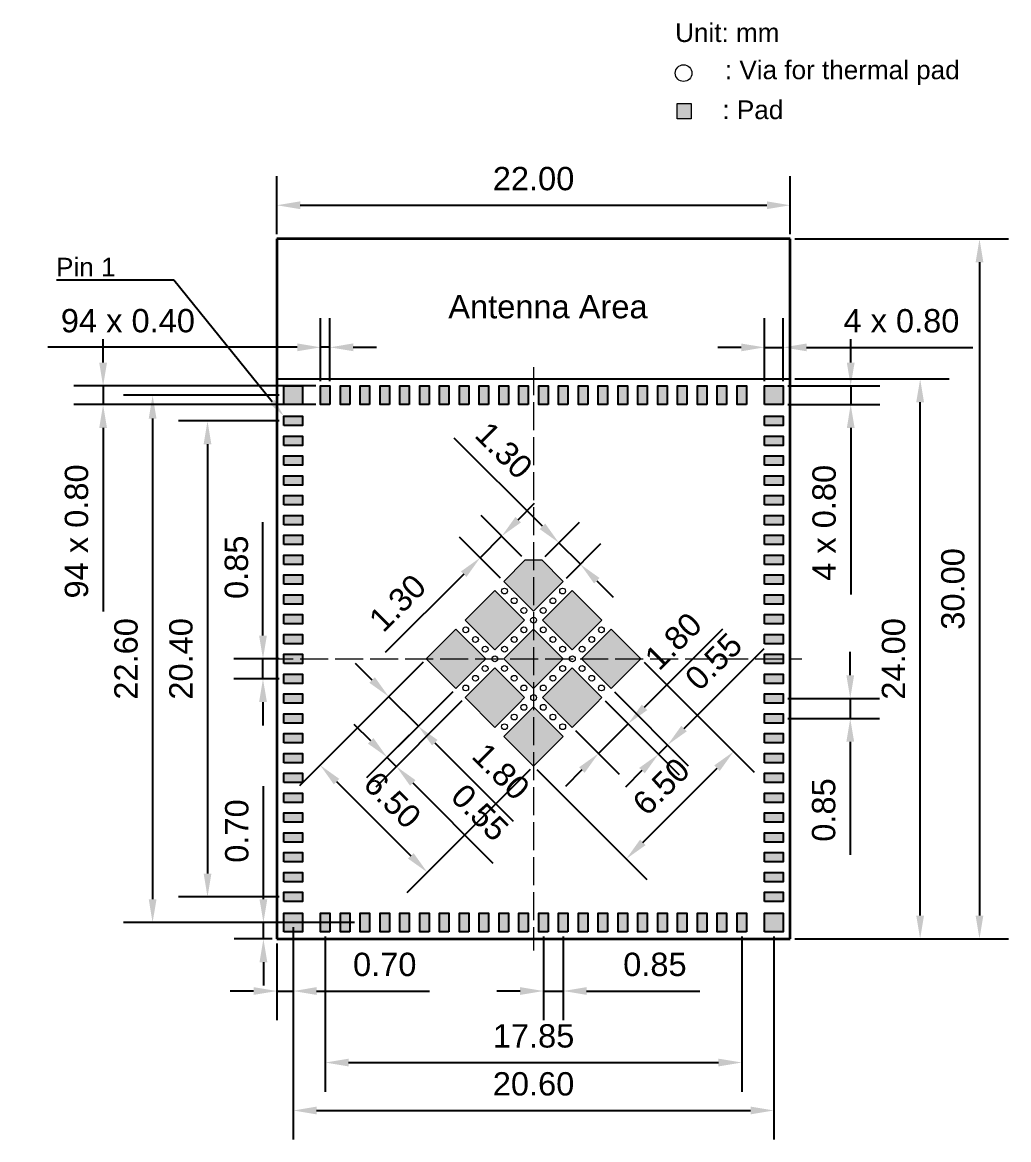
# Model space of a CAD drawing. Header units: millimetres. Extents: x 86 to 897, y -25 to 45.
# Drawn here: x 85.58 to 127.86, y -2.91 to 44.98 of the extents above; entities that cross this region are included whole.
import ezdxf
from ezdxf import colors
from ezdxf.entities.mleader import LeaderData, LeaderLine
from ezdxf.math import Vec2, Vec3

# ---------------------------------------------------------------- set-up
doc = ezdxf.new("R2010")
doc.units = ezdxf.units.MM
doc.linetypes.add('ACAD_ISO02W100', pattern=[15, 12, -3])
doc.layers.add('DELETE', color=10, linetype='Continuous')
doc.layers.add('图框', color=7, linetype='Continuous', lineweight=35)
doc.layers.add('细实线', color=7, linetype='Continuous', lineweight=15)
doc.styles.get("Standard").update_dxf_attribs({"font": 'arial.ttf'})
doc.dimstyles.new('ISO-25', dxfattribs={"dimtxt": 1, "dimasz": 1, "dimexe": 1.25, "dimexo": 0.2, "dimtad": 1, "dimzin": 1, "dimdsep": 46, "dimtxsty": 'Standard', "dimcen": 2.5, "dimadec": 0, "dimazin": 0, "dimtfac": 1, "dimtmove": 0, "dimatfit": 3, "dimfxl": 1, "dimarcsym": 0})

# ---------------------------------------------------------------- blocks, each defined once
blk = doc.blocks.new('*D55')
at = {"layer": 'Defpoints', "color": 0, "transparency": 16777216}
for p in [(98.366, 31.053), (98.366, 29.397), (98.766, 29.397)]:
    blk.add_point(p, dxfattribs=at)
at = {"layer": '细实线', "color": 0, "lineweight": -2, "transparency": 16777216}
for p, q in [((98.366, 29.597), (98.366, 32.303)), ((98.766, 29.597), (98.766, 32.303)), ((97.366, 31.053), (86.668, 31.053)), ((98.766, 31.053), (98.366, 31.053)), ((99.766, 31.053), (100.766, 31.053))]:
    blk.add_line(p, q, dxfattribs=at)
at = {"layer": '细实线', "color": 0, "transparency": 16777216}
for points in [[(97.366, 31.22), (97.366, 30.886), (98.366, 31.053)], [(99.766, 31.22), (99.766, 30.886), (98.766, 31.053)]]:
    blk.add_solid(points, dxfattribs=at)
at = {"layer": '细实线', "color": 0, "transparency": 16777216, "insert": (90.104, 32.188), "char_height": 1, "attachment_point": 5}
blk.add_mtext('94 x 0.40', dxfattribs=at)
blk = doc.blocks.new('*D56')
at = {"layer": 'Defpoints', "color": 0, "transparency": 16777216}
for p in [(98.366, 29.397), (89.042, 28.597), (98.366, 28.597)]:
    blk.add_point(p, dxfattribs=at)
at = {"layer": '细实线', "color": 0, "lineweight": -2, "transparency": 16777216}
for p, q in [((89.042, 30.397), (89.042, 31.397)), ((98.166, 29.397), (87.792, 29.397)), ((89.042, 29.397), (89.042, 28.597)), ((98.166, 28.597), (87.792, 28.597)), ((89.042, 27.597), (89.042, 19.725))]:
    blk.add_line(p, q, dxfattribs=at)
at = {"layer": '细实线', "color": 0, "transparency": 16777216}
for points in [[(88.875, 30.397), (89.208, 30.397), (89.042, 29.397)], [(88.875, 27.597), (89.208, 27.597), (89.042, 28.597)]]:
    blk.add_solid(points, dxfattribs=at)
at = {"layer": '细实线', "color": 0, "transparency": 16777216, "insert": (87.906, 23.161), "char_height": 1, "attachment_point": 5, "rotation": 90}
blk.add_mtext('94 x 0.80', dxfattribs=at)
blk = doc.blocks.new('*D57')
at = {"layer": 'Defpoints', "color": 0, "transparency": 16777216}
for p in [(118.191, 29.397), (118.191, 28.597), (121.085, 28.597)]:
    blk.add_point(p, dxfattribs=at)
at = {"layer": '细实线', "color": 0, "lineweight": -2, "transparency": 16777216}
for p, q in [((121.085, 30.397), (121.085, 31.397)), ((118.391, 29.397), (122.335, 29.397)), ((121.085, 29.397), (121.085, 28.597)), ((118.391, 28.597), (122.335, 28.597)), ((121.085, 27.597), (121.085, 20.461))]:
    blk.add_line(p, q, dxfattribs=at)
at = {"layer": '细实线', "color": 0, "transparency": 16777216}
for points in [[(120.919, 30.397), (121.252, 30.397), (121.085, 29.397)], [(120.919, 27.597), (121.252, 27.597), (121.085, 28.597)]]:
    blk.add_solid(points, dxfattribs=at)
at = {"layer": '细实线', "color": 0, "transparency": 16777216, "insert": (119.95, 23.529), "char_height": 1, "attachment_point": 5, "rotation": 90}
blk.add_mtext('4 x 0.80', dxfattribs=at)
blk = doc.blocks.new('*D58')
at = {"layer": 'Defpoints', "color": 0, "transparency": 16777216}
for p in [(96.791, 27.897), (93.516, 7.497), (96.791, 7.497)]:
    blk.add_point(p, dxfattribs=at)
at = {"layer": '细实线', "color": 0, "lineweight": -2, "transparency": 16777216}
for p, q in [((96.591, 27.897), (92.266, 27.897)), ((93.516, 26.897), (93.516, 8.497)), ((96.591, 7.497), (92.266, 7.497))]:
    blk.add_line(p, q, dxfattribs=at)
at = {"layer": '细实线', "color": 0, "transparency": 16777216}
for points in [[(93.35, 26.897), (93.683, 26.897), (93.516, 27.897)], [(93.35, 8.497), (93.683, 8.497), (93.516, 7.497)]]:
    blk.add_solid(points, dxfattribs=at)
at = {"layer": '细实线', "color": 0, "transparency": 16777216, "insert": (92.381, 17.697), "char_height": 1, "attachment_point": 5, "rotation": 90}
blk.add_mtext('20.40', dxfattribs=at)
blk = doc.blocks.new('*D59')
at = {"layer": 'Defpoints', "color": 0, "transparency": 16777216}
for p in [(118.491, 29.697), (124.062, 29.697), (118.491, 5.697)]:
    blk.add_point(p, dxfattribs=at)
at = {"layer": '细实线', "color": 0, "lineweight": -2, "transparency": 16777216}
for p, q in [((118.691, 29.697), (125.312, 29.697)), ((124.062, 6.697), (124.062, 28.697)), ((118.691, 5.697), (125.312, 5.697))]:
    blk.add_line(p, q, dxfattribs=at)
at = {"layer": '细实线', "color": 0, "transparency": 16777216}
for points in [[(123.895, 28.697), (124.229, 28.697), (124.062, 29.697)], [(123.895, 6.697), (124.229, 6.697), (124.062, 5.697)]]:
    blk.add_solid(points, dxfattribs=at)
at = {"layer": '细实线', "color": 0, "transparency": 16777216, "insert": (122.926, 17.697), "char_height": 1, "attachment_point": 5, "rotation": 90}
blk.add_mtext('24.00', dxfattribs=at)
blk = doc.blocks.new('*D60')
at = {"layer": 'Defpoints', "color": 0, "transparency": 16777216}
for p in [(95.894, 17.697), (96.791, 17.697), (96.791, 16.847)]:
    blk.add_point(p, dxfattribs=at)
at = {"layer": '细实线', "color": 0, "lineweight": -2, "transparency": 16777216}
for p, q in [((95.894, 18.697), (95.894, 23.552)), ((96.591, 17.697), (94.644, 17.697)), ((95.894, 16.847), (95.894, 17.697)), ((96.591, 16.847), (94.644, 16.847)), ((95.894, 15.847), (95.894, 14.847))]:
    blk.add_line(p, q, dxfattribs=at)
at = {"layer": '细实线', "color": 0, "transparency": 16777216}
for points in [[(95.728, 18.697), (96.061, 18.697), (95.894, 17.697)], [(95.728, 15.847), (96.061, 15.847), (95.894, 16.847)]]:
    blk.add_solid(points, dxfattribs=at)
at = {"layer": '细实线', "color": 0, "transparency": 16777216, "insert": (94.759, 21.625), "char_height": 1, "attachment_point": 5, "rotation": 90}
blk.add_mtext('0.85', dxfattribs=at)
blk = doc.blocks.new('*D61')
at = {"layer": 'Defpoints', "color": 0, "transparency": 16777216}
for p in [(107.916, 5.997), (108.766, 5.997), (108.766, 3.461)]:
    blk.add_point(p, dxfattribs=at)
at = {"layer": '细实线', "color": 0, "lineweight": -2, "transparency": 16777216}
for p, q in [((107.916, 5.797), (107.916, 2.211)), ((108.766, 5.797), (108.766, 2.211)), ((106.916, 3.461), (105.916, 3.461)), ((107.916, 3.461), (108.766, 3.461)), ((109.766, 3.461), (114.621, 3.461))]:
    blk.add_line(p, q, dxfattribs=at)
at = {"layer": '细实线', "color": 0, "transparency": 16777216}
for points in [[(106.916, 3.628), (106.916, 3.295), (107.916, 3.461)], [(109.766, 3.628), (109.766, 3.295), (108.766, 3.461)]]:
    blk.add_solid(points, dxfattribs=at)
at = {"layer": '细实线', "color": 0, "transparency": 16777216, "insert": (112.693, 4.597), "char_height": 1, "attachment_point": 5}
blk.add_mtext('0.85', dxfattribs=at)
blk = doc.blocks.new('*D62')
at = {"layer": 'Defpoints', "color": 0, "transparency": 16777216}
for p in [(102.895, 17.697), (104.167, 16.425), (102.553, 14.81)]:
    blk.add_point(p, dxfattribs=at)
at = {"layer": '细实线', "color": 0, "lineweight": -2, "transparency": 16777216}
for p, q in [((100.573, 16.79), (99.866, 17.497)), ((102.753, 17.556), (100.396, 15.199)), ((101.28, 16.083), (102.553, 14.81)), ((104.026, 16.283), (101.669, 13.926)), ((103.26, 14.103), (106.619, 10.744))]:
    blk.add_line(p, q, dxfattribs=at)
at = {"layer": '细实线', "color": 0, "transparency": 16777216}
for points in [[(100.691, 16.908), (100.455, 16.672), (101.28, 16.083)], [(103.378, 14.221), (103.142, 13.985), (102.553, 14.81)]]:
    blk.add_solid(points, dxfattribs=at)
at = {"layer": '细实线', "color": 0, "transparency": 16777216, "insert": (106.096, 12.873), "char_height": 1, "attachment_point": 5, "rotation": 315}
blk.add_mtext('1.80', dxfattribs=at)
blk = doc.blocks.new('*D63')
at = {"layer": 'Defpoints', "color": 0, "transparency": 16777216}
for p in [(104.167, 16.425), (104.556, 16.036), (101.608, 13.088)]:
    blk.add_point(p, dxfattribs=at)
at = {"layer": '细实线', "color": 0, "lineweight": -2, "transparency": 16777216}
for p, q in [((104.026, 16.283), (100.336, 12.593)), ((104.415, 15.894), (100.725, 12.204)), ((100.512, 14.184), (99.805, 14.891)), ((101.22, 13.477), (101.608, 13.088)), ((102.316, 12.381), (105.749, 8.948))]:
    blk.add_line(p, q, dxfattribs=at)
at = {"layer": '细实线', "color": 0, "transparency": 16777216}
for points in [[(100.63, 14.302), (100.395, 14.066), (101.22, 13.477)], [(102.433, 12.498), (102.198, 12.263), (101.608, 13.088)]]:
    blk.add_solid(points, dxfattribs=at)
at = {"layer": '细实线', "color": 0, "transparency": 16777216, "insert": (105.189, 11.113), "char_height": 1, "attachment_point": 5, "rotation": 315}
blk.add_mtext('0.55', dxfattribs=at)
blk = doc.blocks.new('*D64')
at = {"layer": 'Defpoints', "color": 0, "transparency": 16777216}
for p in [(110.425, 16.036), (111.545, 14.916), (109.153, 14.763)]:
    blk.add_point(p, dxfattribs=at)
at = {"layer": '细实线', "color": 0, "lineweight": -2, "transparency": 16777216}
for p, q in [((112.252, 15.623), (115.611, 18.982)), ((110.567, 15.894), (112.429, 14.032)), ((110.272, 13.643), (111.545, 14.916)), ((109.294, 14.621), (111.156, 12.759)), ((109.565, 12.936), (108.858, 12.229))]:
    blk.add_line(p, q, dxfattribs=at)
at = {"layer": '细实线', "color": 0, "transparency": 16777216}
for points in [[(112.134, 15.741), (112.37, 15.505), (111.545, 14.916)], [(109.447, 13.054), (109.683, 12.818), (110.272, 13.643)]]:
    blk.add_solid(points, dxfattribs=at)
at = {"layer": '细实线', "color": 0, "transparency": 16777216, "insert": (113.482, 18.459), "char_height": 1, "attachment_point": 5, "rotation": 45}
blk.add_mtext('1.80', dxfattribs=at)
blk = doc.blocks.new('*D65')
at = {"layer": 'Defpoints', "color": 0, "transparency": 16777216}
for p in [(112.087, 17.697), (116.063, 13.721), (107.491, 13.101)]:
    blk.add_point(p, dxfattribs=at)
at = {"layer": '细实线', "color": 0, "lineweight": -2, "transparency": 16777216}
for p, q in [((112.228, 17.556), (116.947, 12.837)), ((107.632, 12.96), (112.351, 8.241)), ((112.174, 9.832), (115.356, 13.014))]:
    blk.add_line(p, q, dxfattribs=at)
at = {"layer": '细实线', "color": 0, "transparency": 16777216}
for points in [[(115.238, 13.132), (115.474, 12.896), (116.063, 13.721)], [(112.056, 9.95), (112.292, 9.714), (111.467, 9.125)]]:
    blk.add_solid(points, dxfattribs=at)
at = {"layer": '细实线', "color": 0, "transparency": 16777216, "insert": (112.962, 12.226), "char_height": 1, "attachment_point": 5, "rotation": 45}
blk.add_mtext('6.50', dxfattribs=at)
blk = doc.blocks.new('*D66')
at = {"layer": 'Defpoints', "color": 0, "transparency": 16777216}
for p in [(108.578, 22.674), (107.844, 21.94), (108.764, 21.021)]:
    blk.add_point(p, dxfattribs=at)
at = {"layer": '细实线', "color": 0, "lineweight": -2, "transparency": 16777216}
for p, q in [((107.871, 23.381), (104.094, 27.158)), ((107.986, 22.081), (109.462, 23.557)), ((109.497, 21.754), (108.578, 22.674)), ((108.905, 21.162), (110.381, 22.638)), ((110.204, 21.047), (110.911, 20.34))]:
    blk.add_line(p, q, dxfattribs=at)
at = {"layer": '细实线', "color": 0, "transparency": 16777216}
for points in [[(107.989, 23.499), (107.753, 23.263), (108.578, 22.674)], [(110.322, 21.165), (110.087, 20.929), (109.497, 21.754)]]:
    blk.add_solid(points, dxfattribs=at)
at = {"layer": '细实线', "color": 0, "transparency": 16777216, "insert": (106.223, 26.635), "char_height": 1, "attachment_point": 5, "rotation": 315}
blk.add_mtext('1.30', dxfattribs=at)
blk = doc.blocks.new('*D67')
at = {"layer": 'Defpoints', "color": 0, "transparency": 16777216}
for p in [(118.191, 15.997), (118.191, 15.147), (121.066, 15.147)]:
    blk.add_point(p, dxfattribs=at)
at = {"layer": '细实线', "color": 0, "lineweight": -2, "transparency": 16777216}
for p, q in [((121.066, 16.997), (121.066, 17.997)), ((118.391, 15.997), (122.316, 15.997)), ((121.066, 15.997), (121.066, 15.147)), ((118.391, 15.147), (122.316, 15.147)), ((121.066, 14.147), (121.066, 9.292))]:
    blk.add_line(p, q, dxfattribs=at)
at = {"layer": '细实线', "color": 0, "transparency": 16777216}
for points in [[(120.9, 16.997), (121.233, 16.997), (121.066, 15.997)], [(120.9, 14.147), (121.233, 14.147), (121.066, 15.147)]]:
    blk.add_solid(points, dxfattribs=at)
at = {"layer": '细实线', "color": 0, "transparency": 16777216, "insert": (119.931, 11.22), "char_height": 1, "attachment_point": 5, "rotation": 90}
blk.add_mtext('0.85', dxfattribs=at)
blk = doc.blocks.new('*D68')
at = {"layer": 'Defpoints', "color": 0, "transparency": 16777216}
for p in [(95.912, 6.397), (100.02, 6.397), (96.491, 5.697)]:
    blk.add_point(p, dxfattribs=at)
at = {"layer": '细实线', "color": 0, "lineweight": -2, "transparency": 16777216}
for p, q in [((95.912, 7.397), (95.912, 12.241)), ((99.82, 6.397), (94.662, 6.397)), ((95.912, 5.697), (95.912, 6.397)), ((96.291, 5.697), (94.662, 5.697)), ((95.912, 4.697), (95.912, 3.697))]:
    blk.add_line(p, q, dxfattribs=at)
at = {"layer": '细实线', "color": 0, "transparency": 16777216}
for points in [[(95.745, 7.397), (96.079, 7.397), (95.912, 6.397)], [(95.745, 4.697), (96.079, 4.697), (95.912, 5.697)]]:
    blk.add_solid(points, dxfattribs=at)
at = {"layer": '细实线', "color": 0, "transparency": 16777216, "insert": (94.776, 10.319), "char_height": 1, "attachment_point": 5, "rotation": 90}
blk.add_mtext('0.70', dxfattribs=at)
blk = doc.blocks.new('*D69')
at = {"layer": 'Defpoints', "color": 0, "transparency": 16777216}
for p in [(96.791, 28.997), (91.163, 6.397), (96.791, 6.397)]:
    blk.add_point(p, dxfattribs=at)
at = {"layer": '细实线', "color": 0, "lineweight": -2, "transparency": 16777216}
for p, q in [((96.591, 28.997), (89.913, 28.997)), ((91.163, 27.997), (91.163, 7.397)), ((96.591, 6.397), (89.913, 6.397))]:
    blk.add_line(p, q, dxfattribs=at)
at = {"layer": '细实线', "color": 0, "transparency": 16777216}
for points in [[(90.997, 27.997), (91.33, 27.997), (91.163, 28.997)], [(90.997, 7.397), (91.33, 7.397), (91.163, 6.397)]]:
    blk.add_solid(points, dxfattribs=at)
at = {"layer": '细实线', "color": 0, "transparency": 16777216, "insert": (90.028, 17.697), "char_height": 1, "attachment_point": 5, "rotation": 90}
blk.add_mtext('22.60', dxfattribs=at)
blk = doc.blocks.new('*D70')
at = {"layer": 'Defpoints', "color": 0, "transparency": 16777216}
for p in [(97.191, 5.997), (117.791, 5.997), (117.791, -1.66)]:
    blk.add_point(p, dxfattribs=at)
at = {"layer": '细实线', "color": 0, "lineweight": -2, "transparency": 16777216}
for p, q in [((97.191, 5.797), (97.191, -2.91)), ((117.791, 5.797), (117.791, -2.91)), ((98.191, -1.66), (116.791, -1.66))]:
    blk.add_line(p, q, dxfattribs=at)
at = {"layer": '细实线', "color": 0, "transparency": 16777216}
for points in [[(98.191, -1.493), (98.191, -1.826), (97.191, -1.66)], [(116.791, -1.493), (116.791, -1.826), (117.791, -1.66)]]:
    blk.add_solid(points, dxfattribs=at)
at = {"layer": '细实线', "color": 0, "transparency": 16777216, "insert": (107.491, -0.524), "char_height": 1, "attachment_point": 5}
blk.add_mtext('20.60', dxfattribs=at)
blk = doc.blocks.new('*D54')
at = {"layer": 'Defpoints', "color": 0, "transparency": 16777216}
for p in [(97.191, 6.397), (96.491, 5.697), (97.191, 3.46)]:
    blk.add_point(p, dxfattribs=at)
at = {"layer": '细实线', "color": 0, "lineweight": -2, "transparency": 16777216}
for p, q in [((97.191, 6.197), (97.191, 2.21)), ((96.491, 5.497), (96.491, 2.21)), ((95.491, 3.46), (94.491, 3.46)), ((96.491, 3.46), (97.191, 3.46)), ((98.191, 3.46), (103.035, 3.46))]:
    blk.add_line(p, q, dxfattribs=at)
at = {"layer": '细实线', "color": 0, "transparency": 16777216}
for points in [[(95.491, 3.627), (95.491, 3.294), (96.491, 3.46)], [(98.191, 3.627), (98.191, 3.294), (97.191, 3.46)]]:
    blk.add_solid(points, dxfattribs=at)
at = {"layer": '细实线', "color": 0, "transparency": 16777216, "insert": (101.113, 4.596), "char_height": 1, "attachment_point": 5}
blk.add_mtext('0.70', dxfattribs=at)
blk = doc.blocks.new('*D71')
at = {"layer": 'Defpoints', "color": 0, "transparency": 16777216}
for p in [(98.566, 5.997), (116.416, 5.997), (116.416, 0.396)]:
    blk.add_point(p, dxfattribs=at)
at = {"layer": '细实线', "color": 0, "lineweight": -2, "transparency": 16777216}
for p, q in [((98.566, 5.797), (98.566, -0.854)), ((116.416, 5.797), (116.416, -0.854)), ((99.566, 0.396), (115.416, 0.396))]:
    blk.add_line(p, q, dxfattribs=at)
at = {"layer": '细实线', "color": 0, "transparency": 16777216}
for points in [[(99.566, 0.562), (99.566, 0.229), (98.566, 0.396)], [(115.416, 0.562), (115.416, 0.229), (116.416, 0.396)]]:
    blk.add_solid(points, dxfattribs=at)
at = {"layer": '细实线', "color": 0, "transparency": 16777216, "insert": (107.491, 1.531), "char_height": 1, "attachment_point": 5}
blk.add_mtext('17.85', dxfattribs=at)
blk = doc.blocks.new('*D72')
at = {"layer": 'Defpoints', "color": 0, "transparency": 16777216}
for p in [(102.895, 17.697), (107.491, 13.101), (102.938, 8.548)]:
    blk.add_point(p, dxfattribs=at)
at = {"layer": '细实线', "color": 0, "lineweight": -2, "transparency": 16777216}
for p, q in [((102.753, 17.556), (97.458, 12.261)), ((107.349, 12.96), (102.054, 7.664)), ((99.049, 12.437), (102.231, 9.255))]:
    blk.add_line(p, q, dxfattribs=at)
at = {"layer": '细实线', "color": 0, "transparency": 16777216}
for points in [[(99.167, 12.555), (98.931, 12.319), (98.342, 13.144)], [(102.349, 9.373), (102.113, 9.138), (102.938, 8.548)]]:
    blk.add_solid(points, dxfattribs=at)
at = {"layer": '细实线', "color": 0, "transparency": 16777216, "insert": (101.443, 11.649), "char_height": 1, "attachment_point": 5, "rotation": 315}
blk.add_mtext('6.50', dxfattribs=at)
blk = doc.blocks.new('*D73')
at = {"layer": 'Defpoints', "color": 0, "transparency": 16777216}
for p in [(105.204, 22.035), (107.137, 21.94), (106.218, 21.021)]:
    blk.add_point(p, dxfattribs=at)
at = {"layer": '细实线', "color": 0, "lineweight": -2, "transparency": 16777216}
for p, q in [((106.831, 23.661), (107.538, 24.368)), ((106.996, 22.081), (105.24, 23.838)), ((106.077, 21.162), (104.32, 22.918)), ((106.123, 22.954), (105.204, 22.035)), ((104.497, 21.327), (101.138, 17.969))]:
    blk.add_line(p, q, dxfattribs=at)
at = {"layer": '细实线', "color": 0, "transparency": 16777216}
for points in [[(106.713, 23.779), (106.948, 23.543), (106.123, 22.954)], [(104.379, 21.445), (104.615, 21.21), (105.204, 22.035)]]:
    blk.add_solid(points, dxfattribs=at)
at = {"layer": '细实线', "color": 0, "transparency": 16777216, "insert": (101.661, 20.098), "char_height": 1, "attachment_point": 5, "rotation": 45}
blk.add_mtext('1.30', dxfattribs=at)
blk = doc.blocks.new('*D74')
at = {"layer": 'Defpoints', "color": 0, "transparency": 16777216}
for p in [(118.191, 31.05), (117.391, 29.397), (118.191, 29.397)]:
    blk.add_point(p, dxfattribs=at)
at = {"layer": '细实线', "color": 0, "lineweight": -2, "transparency": 16777216}
for p, q in [((117.391, 29.597), (117.391, 32.3)), ((118.191, 29.597), (118.191, 32.3)), ((116.391, 31.05), (115.391, 31.05)), ((117.391, 31.05), (118.191, 31.05)), ((119.191, 31.05), (126.327, 31.05))]:
    blk.add_line(p, q, dxfattribs=at)
at = {"layer": '细实线', "color": 0, "transparency": 16777216}
for points in [[(116.391, 31.216), (116.391, 30.883), (117.391, 31.05)], [(119.191, 31.216), (119.191, 30.883), (118.191, 31.05)]]:
    blk.add_solid(points, dxfattribs=at)
at = {"layer": '细实线', "color": 0, "transparency": 16777216, "insert": (123.259, 32.185), "char_height": 1, "attachment_point": 5}
blk.add_mtext('4 x 0.80', dxfattribs=at)
blk = doc.blocks.new('*D75')
at = {"layer": 'Defpoints', "color": 0, "transparency": 16777216}
for p in [(110.814, 16.425), (110.425, 16.036), (113.235, 14.004)]:
    blk.add_point(p, dxfattribs=at)
at = {"layer": '细实线', "color": 0, "lineweight": -2, "transparency": 16777216}
for p, q in [((113.942, 14.711), (117.375, 18.144)), ((110.567, 15.894), (113.73, 12.731)), ((110.956, 16.283), (114.119, 13.12)), ((112.846, 13.615), (113.235, 14.004)), ((112.139, 12.908), (111.432, 12.2))]:
    blk.add_line(p, q, dxfattribs=at)
at = {"layer": '细实线', "color": 0, "transparency": 16777216}
for points in [[(113.825, 14.829), (114.06, 14.593), (113.235, 14.004)], [(112.021, 13.025), (112.257, 12.79), (112.846, 13.615)]]:
    blk.add_solid(points, dxfattribs=at)
at = {"layer": '细实线', "color": 0, "transparency": 16777216, "insert": (115.209, 17.584), "char_height": 1, "attachment_point": 5, "rotation": 45}
blk.add_mtext('0.55', dxfattribs=at)
blk = doc.blocks.new('*D76')
at = {"layer": 'Defpoints', "color": 0, "transparency": 16777216}
for p in [(118.491, 37.142), (96.491, 35.697), (118.491, 35.697)]:
    blk.add_point(p, dxfattribs=at)
at = {"layer": '细实线', "color": 0, "lineweight": -2, "transparency": 16777216}
for p, q in [((96.491, 35.897), (96.491, 38.392)), ((118.491, 35.897), (118.491, 38.392)), ((97.491, 37.142), (117.491, 37.142))]:
    blk.add_line(p, q, dxfattribs=at)
at = {"layer": '细实线', "color": 0, "transparency": 16777216}
for points in [[(97.491, 37.309), (97.491, 36.976), (96.491, 37.142)], [(117.491, 37.309), (117.491, 36.976), (118.491, 37.142)]]:
    blk.add_solid(points, dxfattribs=at)
at = {"layer": '细实线', "color": 0, "transparency": 16777216, "insert": (107.491, 38.278), "char_height": 1, "attachment_point": 5}
blk.add_mtext('22.00', dxfattribs=at)
blk = doc.blocks.new('*D77')
at = {"layer": 'Defpoints', "color": 0, "transparency": 16777216}
for p in [(118.491, 35.697), (118.491, 5.697), (126.605, 5.697)]:
    blk.add_point(p, dxfattribs=at)
at = {"layer": '细实线', "color": 0, "lineweight": -2, "transparency": 16777216}
for p, q in [((118.691, 35.697), (127.855, 35.697)), ((126.605, 34.697), (126.605, 6.697)), ((118.691, 5.697), (127.855, 5.697))]:
    blk.add_line(p, q, dxfattribs=at)
at = {"layer": '细实线', "color": 0, "transparency": 16777216}
for points in [[(126.439, 34.697), (126.772, 34.697), (126.605, 35.697)], [(126.439, 6.697), (126.772, 6.697), (126.605, 5.697)]]:
    blk.add_solid(points, dxfattribs=at)
at = {"layer": '细实线', "color": 0, "transparency": 16777216, "insert": (125.47, 20.697), "char_height": 1, "attachment_point": 5, "rotation": 90}
blk.add_mtext('30.00', dxfattribs=at)

msp = doc.modelspace()

# ---------------------------------------------------------------- hatches: boundary and pattern name
at = {"layer": '细实线'}
h = msp.add_hatch(color=7, dxfattribs=at)
h.dxf.hatch_style = 1
h.paths.add_polyline_path([(113.652, 40.852), (114.254, 40.852), (114.254, 41.497), (113.652, 41.497)])
h = msp.add_hatch(color=256, dxfattribs=at)
h.dxf.hatch_style = 1
h.paths.add_polyline_path([(98.766, 29.397), (98.366, 29.397), (98.366, 28.597), (98.766, 28.597)])
h.paths.add_polyline_path([(99.616, 29.397), (99.216, 29.397), (99.216, 28.597), (99.616, 28.597)])
h.paths.add_polyline_path([(100.466, 29.397), (100.066, 29.397), (100.066, 28.597), (100.466, 28.597)])
h.paths.add_polyline_path([(101.316, 29.397), (100.916, 29.397), (100.916, 28.597), (101.316, 28.597)])
h.paths.add_polyline_path([(97.591, 29.397), (96.791, 29.397), (96.791, 28.597), (97.591, 28.597)])
h.paths.add_polyline_path([(101.766, 28.597), (102.166, 28.597), (102.166, 29.397), (101.766, 29.397)])
h.paths.add_polyline_path([(103.016, 29.397), (102.616, 29.397), (102.616, 28.597), (103.016, 28.597)])
h.paths.add_polyline_path([(103.866, 29.397), (103.466, 29.397), (103.466, 28.597), (103.866, 28.597)])
h.paths.add_polyline_path([(104.316, 28.597), (104.716, 28.597), (104.716, 29.397), (104.316, 29.397)])
h.paths.add_polyline_path([(105.566, 29.397), (105.166, 29.397), (105.166, 28.597), (105.566, 28.597)])
h.paths.add_polyline_path([(106.416, 29.397), (106.016, 29.397), (106.016, 28.597), (106.416, 28.597)])
h.paths.add_polyline_path([(106.866, 28.597), (107.266, 28.597), (107.266, 29.397), (106.866, 29.397)])
h.paths.add_polyline_path([(108.116, 29.397), (107.716, 29.397), (107.716, 28.597), (108.116, 28.597)])
h.paths.add_polyline_path([(108.566, 28.597), (108.966, 28.597), (108.966, 29.397), (108.566, 29.397)])
h.paths.add_polyline_path([(109.816, 29.397), (109.416, 29.397), (109.416, 28.597), (109.816, 28.597)])
h.paths.add_polyline_path([(110.266, 28.597), (110.666, 28.597), (110.666, 29.397), (110.266, 29.397)])
h.paths.add_polyline_path([(111.516, 29.397), (111.116, 29.397), (111.116, 28.597), (111.516, 28.597)])
h.paths.add_polyline_path([(112.366, 29.397), (111.966, 29.397), (111.966, 28.597), (112.366, 28.597)])
h.paths.add_polyline_path([(113.216, 29.397), (112.816, 29.397), (112.816, 28.597), (113.216, 28.597)])
h.paths.add_polyline_path([(114.066, 29.397), (113.666, 29.397), (113.666, 28.597), (114.066, 28.597)])
h.paths.add_polyline_path([(114.516, 28.597), (114.916, 28.597), (114.916, 29.397), (114.516, 29.397)])
h.paths.add_polyline_path([(115.766, 29.397), (115.366, 29.397), (115.366, 28.597), (115.766, 28.597)])
h.paths.add_polyline_path([(116.616, 29.397), (116.216, 29.397), (116.216, 28.597), (116.616, 28.597)])
h = msp.add_hatch(color=256, dxfattribs=at)
h.dxf.hatch_style = 1
h.paths.add_polyline_path([(118.191, 28.597), (118.191, 29.397), (117.391, 29.397), (117.391, 28.597)])
h.paths.add_polyline_path([(118.191, 27.697), (118.191, 28.097), (117.391, 28.097), (117.391, 27.697)])
h.paths.add_polyline_path([(118.191, 26.847), (118.191, 27.247), (117.391, 27.247), (117.391, 26.847)])
h.paths.add_polyline_path([(117.391, 26.397), (117.391, 25.997), (118.191, 25.997), (118.191, 26.397)])
h.paths.add_polyline_path([(118.191, 25.147), (118.191, 25.547), (117.391, 25.547), (117.391, 25.147)])
h.paths.add_polyline_path([(117.391, 24.697), (117.391, 24.297), (118.191, 24.297), (118.191, 24.697)])
h.paths.add_polyline_path([(118.191, 23.447), (118.191, 23.847), (117.391, 23.847), (117.391, 23.447)])
h.paths.add_polyline_path([(118.191, 22.597), (118.191, 22.997), (117.391, 22.997), (117.391, 22.597)])
h.paths.add_polyline_path([(118.191, 21.747), (118.191, 22.147), (117.391, 22.147), (117.391, 21.747)])
h.paths.add_polyline_path([(118.191, 20.897), (118.191, 21.297), (117.391, 21.297), (117.391, 20.897)])
h.paths.add_polyline_path([(117.391, 20.447), (117.391, 20.047), (118.191, 20.047), (118.191, 20.447)])
h = msp.add_hatch(color=256, dxfattribs=at)
h.dxf.hatch_style = 1
h.paths.add_polyline_path([(96.791, 6.797), (96.791, 5.997), (97.591, 5.997), (97.591, 6.797)])
h.paths.add_polyline_path([(97.591, 7.297), (97.591, 7.697), (96.791, 7.697), (96.791, 7.297)])
h.paths.add_polyline_path([(96.791, 8.547), (96.791, 8.147), (97.591, 8.147), (97.591, 8.547)])
h.paths.add_polyline_path([(96.791, 9.397), (96.791, 8.997), (97.591, 8.997), (97.591, 9.397)])
h.paths.add_polyline_path([(96.791, 10.247), (96.791, 9.847), (97.591, 9.847), (97.591, 10.247)])
h.paths.add_polyline_path([(97.591, 10.697), (97.591, 11.097), (96.791, 11.097), (96.791, 10.697)])
h.paths.add_polyline_path([(96.791, 11.947), (96.791, 11.547), (97.591, 11.547), (97.591, 11.947)])
h.paths.add_polyline_path([(96.791, 12.797), (96.791, 12.397), (97.591, 12.397), (97.591, 12.797)])
h.paths.add_polyline_path([(97.591, 13.647), (96.791, 13.647), (96.791, 13.247), (97.591, 13.247)])
h.paths.add_polyline_path([(96.791, 14.497), (96.791, 14.097), (97.591, 14.097), (97.591, 14.497)])
h.paths.add_polyline_path([(97.591, 14.947), (97.591, 15.347), (96.791, 15.347), (96.791, 14.947)])
h.paths.add_polyline_path([(97.591, 15.797), (97.591, 16.197), (96.791, 16.197), (96.791, 15.797)])
h.paths.add_polyline_path([(97.591, 16.647), (97.591, 17.047), (96.791, 17.047), (96.791, 16.647)])
h.paths.add_polyline_path([(97.591, 17.497), (97.591, 17.897), (96.791, 17.897), (96.791, 17.497)])
h.paths.add_polyline_path([(96.791, 18.747), (96.791, 18.347), (97.591, 18.347), (97.591, 18.747)])
h.paths.add_polyline_path([(96.791, 19.597), (96.791, 19.197), (97.591, 19.197), (97.591, 19.597)])
h.paths.add_polyline_path([(97.591, 20.047), (97.591, 20.447), (96.791, 20.447), (96.791, 20.047)])
h.paths.add_polyline_path([(96.791, 21.297), (96.791, 20.897), (97.591, 20.897), (97.591, 21.297)])
h.paths.add_polyline_path([(96.791, 22.147), (96.791, 21.747), (97.591, 21.747), (97.591, 22.147)])
h.paths.add_polyline_path([(97.591, 22.597), (97.591, 22.997), (96.791, 22.997), (96.791, 22.597)])
h.paths.add_polyline_path([(96.791, 23.847), (96.791, 23.447), (97.591, 23.447), (97.591, 23.847)])
h.paths.add_polyline_path([(96.791, 24.697), (96.791, 24.297), (97.591, 24.297), (97.591, 24.697)])
h.paths.add_polyline_path([(97.591, 25.147), (97.591, 25.547), (96.791, 25.547), (96.791, 25.147)])
h.paths.add_polyline_path([(96.791, 26.397), (96.791, 25.997), (97.591, 25.997), (97.591, 26.397)])
h.paths.add_polyline_path([(96.791, 27.247), (96.791, 26.847), (97.591, 26.847), (97.591, 27.247)])
h.paths.add_polyline_path([(96.791, 28.097), (96.791, 27.697), (97.591, 27.697), (97.591, 28.097)])
h = msp.add_hatch(color=256, dxfattribs=at)
h.dxf.hatch_style = 1
h.paths.add_polyline_path([(108.516, 20.773), (108.764, 21.021), (107.844, 21.94), (107.137, 21.94), (106.218, 21.021), (107.491, 19.748)])
h.paths.add_polyline_path([(109.153, 20.632), (107.88, 19.359), (109.153, 18.086), (110.178, 19.112), (110.425, 19.359)])
h.paths.add_polyline_path([(109.541, 17.697), (110.814, 16.425), (111.84, 17.45), (112.087, 17.697), (110.814, 18.97)])
h.paths.add_polyline_path([(109.153, 17.308), (107.88, 16.036), (109.153, 14.763), (110.178, 15.788), (110.425, 16.036)])
h.paths.add_polyline_path([(108.516, 17.45), (108.764, 17.697), (107.491, 18.97), (106.218, 17.697), (107.491, 16.425)])
h.paths.add_polyline_path([(106.854, 19.112), (107.102, 19.359), (105.829, 20.632), (104.556, 19.359), (105.829, 18.086)])
h.paths.add_polyline_path([(105.193, 17.45), (105.44, 17.697), (104.167, 18.97), (102.895, 17.697), (104.167, 16.425)])
h.paths.add_polyline_path([(104.556, 16.036), (105.829, 14.763), (106.854, 15.788), (107.102, 16.036), (105.829, 17.308)])
h.paths.add_polyline_path([(108.516, 14.126), (108.764, 14.374), (107.491, 15.647), (106.218, 14.374), (107.491, 13.101)])
h = msp.add_hatch(color=256, dxfattribs=at)
h.dxf.hatch_style = 1
h.paths.add_polyline_path([(117.391, 19.597), (117.391, 19.197), (118.191, 19.197), (118.191, 19.597)])
h.paths.add_polyline_path([(117.391, 18.747), (117.391, 18.347), (118.191, 18.347), (118.191, 18.747)])
h.paths.add_polyline_path([(117.391, 17.897), (117.391, 17.497), (118.191, 17.497), (118.191, 17.897)])
h = msp.add_hatch(color=256, dxfattribs=at)
h.dxf.hatch_style = 1
h.paths.add_polyline_path([(118.191, 6.797), (117.391, 6.797), (117.391, 5.997), (118.191, 5.997)])
h.paths.add_polyline_path([(117.391, 7.697), (117.391, 7.297), (118.191, 7.297), (118.191, 7.697)])
h.paths.add_polyline_path([(117.391, 8.547), (117.391, 8.147), (118.191, 8.147), (118.191, 8.547)])
h.paths.add_polyline_path([(118.191, 8.997), (118.191, 9.397), (117.391, 9.397), (117.391, 8.997)])
h.paths.add_polyline_path([(118.191, 9.847), (118.191, 10.247), (117.391, 10.247), (117.391, 9.847)])
h.paths.add_polyline_path([(117.391, 11.097), (117.391, 10.697), (118.191, 10.697), (118.191, 11.097)])
h.paths.add_polyline_path([(118.191, 11.547), (118.191, 11.947), (117.391, 11.947), (117.391, 11.547)])
h.paths.add_polyline_path([(118.191, 12.397), (118.191, 12.797), (117.391, 12.797), (117.391, 12.397)])
h.paths.add_polyline_path([(117.391, 13.647), (117.391, 13.247), (118.191, 13.247), (118.191, 13.647)])
h.paths.add_polyline_path([(117.391, 14.497), (117.391, 14.097), (118.191, 14.097), (118.191, 14.497)])
h.paths.add_polyline_path([(118.191, 14.947), (118.191, 15.347), (117.391, 15.347), (117.391, 14.947)])
h.paths.add_polyline_path([(118.191, 15.797), (118.191, 16.197), (117.391, 16.197), (117.391, 15.797)])
h.paths.add_polyline_path([(118.191, 16.647), (118.191, 17.047), (117.391, 17.047), (117.391, 16.647)])
h = msp.add_hatch(color=256, dxfattribs=at)
h.dxf.hatch_style = 1
h.paths.add_polyline_path([(98.766, 5.997), (98.766, 6.797), (98.366, 6.797), (98.366, 5.997)])
h.paths.add_polyline_path([(99.616, 6.797), (99.216, 6.797), (99.216, 5.997), (99.616, 5.997)])
h.paths.add_polyline_path([(100.466, 6.797), (100.066, 6.797), (100.066, 5.997), (100.466, 5.997)])
h.paths.add_polyline_path([(101.316, 6.797), (100.916, 6.797), (100.916, 5.997), (101.316, 5.997)])
h.paths.add_polyline_path([(101.766, 5.997), (102.166, 5.997), (102.166, 6.797), (101.766, 6.797)])
h.paths.add_polyline_path([(103.016, 6.797), (102.616, 6.797), (102.616, 5.997), (103.016, 5.997)])
h.paths.add_polyline_path([(103.866, 6.797), (103.466, 6.797), (103.466, 5.997), (103.866, 5.997)])
h.paths.add_polyline_path([(104.716, 6.797), (104.316, 6.797), (104.316, 5.997), (104.716, 5.997)])
h.paths.add_polyline_path([(105.566, 6.797), (105.166, 6.797), (105.166, 5.997), (105.566, 5.997)])
h.paths.add_polyline_path([(106.416, 6.797), (106.016, 6.797), (106.016, 5.997), (106.416, 5.997)])
h.paths.add_polyline_path([(107.266, 6.797), (106.866, 6.797), (106.866, 5.997), (107.266, 5.997)])
h.paths.add_polyline_path([(107.716, 5.997), (108.116, 5.997), (108.116, 6.797), (107.716, 6.797)])
h.paths.add_polyline_path([(108.566, 5.997), (108.966, 5.997), (108.966, 6.797), (108.566, 6.797)])
h.paths.add_polyline_path([(109.816, 6.797), (109.416, 6.797), (109.416, 5.997), (109.816, 5.997)])
h.paths.add_polyline_path([(110.666, 5.997), (110.666, 6.797), (110.266, 6.797), (110.266, 5.997)])
h.paths.add_polyline_path([(111.516, 6.797), (111.116, 6.797), (111.116, 5.997), (111.516, 5.997)])
h.paths.add_polyline_path([(112.366, 6.797), (111.966, 6.797), (111.966, 5.997), (112.366, 5.997)])
h.paths.add_polyline_path([(113.216, 5.997), (113.216, 6.797), (112.816, 6.797), (112.816, 5.997)])
h.paths.add_polyline_path([(114.066, 6.797), (113.666, 6.797), (113.666, 5.997), (114.066, 5.997)])
h.paths.add_polyline_path([(114.916, 6.797), (114.516, 6.797), (114.516, 5.997), (114.916, 5.997)])
h.paths.add_polyline_path([(115.766, 6.797), (115.366, 6.797), (115.366, 5.997), (115.766, 5.997)])
h.paths.add_polyline_path([(116.216, 5.997), (116.616, 5.997), (116.616, 6.797), (116.216, 6.797)])

# ---------------------------------------------------------------- linework, layer by layer
at = {"layer": 'DELETE', "color": 0}
msp.add_line((96.491, 29.697), (118.491, 29.697), dxfattribs=at)
for points in [[(96.791, 28.597), (96.791, 29.397), (97.591, 29.397), (97.591, 28.597)], [(98.766, 28.597), (98.366, 28.597), (98.366, 29.397), (98.766, 29.397)], [(99.616, 28.597), (99.216, 28.597), (99.216, 29.397), (99.616, 29.397)], [(100.466, 28.597), (100.066, 28.597), (100.066, 29.397), (100.466, 29.397)], [(101.316, 28.597), (100.916, 28.597), (100.916, 29.397), (101.316, 29.397)], [(102.166, 28.597), (101.766, 28.597), (101.766, 29.397), (102.166, 29.397)], [(103.016, 28.597), (102.616, 28.597), (102.616, 29.397), (103.016, 29.397)], [(103.866, 28.597), (103.466, 28.597), (103.466, 29.397), (103.866, 29.397)], [(104.716, 28.597), (104.316, 28.597), (104.316, 29.397), (104.716, 29.397)], [(105.566, 28.597), (105.166, 28.597), (105.166, 29.397), (105.566, 29.397)], [(106.416, 28.597), (106.016, 28.597), (106.016, 29.397), (106.416, 29.397)], [(107.266, 28.597), (106.866, 28.597), (106.866, 29.397), (107.266, 29.397)], [(108.116, 28.597), (107.716, 28.597), (107.716, 29.397), (108.116, 29.397)], [(108.966, 28.597), (108.566, 28.597), (108.566, 29.397), (108.966, 29.397)], [(109.816, 28.597), (109.416, 28.597), (109.416, 29.397), (109.816, 29.397)], [(110.666, 28.597), (110.266, 28.597), (110.266, 29.397), (110.666, 29.397)], [(111.516, 28.597), (111.116, 28.597), (111.116, 29.397), (111.516, 29.397)], [(112.366, 28.597), (111.966, 28.597), (111.966, 29.397), (112.366, 29.397)], [(113.216, 28.597), (112.816, 28.597), (112.816, 29.397), (113.216, 29.397)], [(114.066, 28.597), (113.666, 28.597), (113.666, 29.397), (114.066, 29.397)], [(114.916, 28.597), (114.516, 28.597), (114.516, 29.397), (114.916, 29.397)], [(115.766, 28.597), (115.366, 28.597), (115.366, 29.397), (115.766, 29.397)], [(116.616, 28.597), (116.216, 28.597), (116.216, 29.397), (116.616, 29.397)], [(117.391, 28.597), (117.391, 29.397), (118.191, 29.397), (118.191, 28.597)], [(96.791, 27.697), (96.791, 28.097), (97.591, 28.097), (97.591, 27.697)], [(117.391, 27.697), (117.391, 28.097), (118.191, 28.097), (118.191, 27.697)], [(96.791, 26.847), (96.791, 27.247), (97.591, 27.247), (97.591, 26.847)], [(117.391, 26.847), (117.391, 27.247), (118.191, 27.247), (118.191, 26.847)], [(96.791, 25.997), (96.791, 26.397), (97.591, 26.397), (97.591, 25.997)], [(117.391, 25.997), (117.391, 26.397), (118.191, 26.397), (118.191, 25.997)], [(96.791, 25.147), (96.791, 25.547), (97.591, 25.547), (97.591, 25.147)], [(117.391, 25.147), (117.391, 25.547), (118.191, 25.547), (118.191, 25.147)], [(96.791, 24.297), (96.791, 24.697), (97.591, 24.697), (97.591, 24.297)], [(117.391, 24.297), (117.391, 24.697), (118.191, 24.697), (118.191, 24.297)], [(96.791, 23.447), (96.791, 23.847), (97.591, 23.847), (97.591, 23.447)], [(117.391, 23.447), (117.391, 23.847), (118.191, 23.847), (118.191, 23.447)], [(96.791, 22.597), (96.791, 22.997), (97.591, 22.997), (97.591, 22.597)], [(117.391, 22.597), (117.391, 22.997), (118.191, 22.997), (118.191, 22.597)], [(96.791, 21.747), (96.791, 22.147), (97.591, 22.147), (97.591, 21.747)], [(117.391, 21.747), (117.391, 22.147), (118.191, 22.147), (118.191, 21.747)], [(96.791, 20.897), (96.791, 21.297), (97.591, 21.297), (97.591, 20.897)], [(117.391, 20.897), (117.391, 21.297), (118.191, 21.297), (118.191, 20.897)], [(96.791, 20.047), (96.791, 20.447), (97.591, 20.447), (97.591, 20.047)], [(117.391, 20.047), (117.391, 20.447), (118.191, 20.447), (118.191, 20.047)], [(96.791, 19.197), (96.791, 19.597), (97.591, 19.597), (97.591, 19.197)], [(117.391, 19.197), (117.391, 19.597), (118.191, 19.597), (118.191, 19.197)], [(96.791, 18.347), (96.791, 18.747), (97.591, 18.747), (97.591, 18.347)], [(117.391, 18.347), (117.391, 18.747), (118.191, 18.747), (118.191, 18.347)], [(96.791, 17.497), (96.791, 17.897), (97.591, 17.897), (97.591, 17.497)], [(117.391, 17.497), (117.391, 17.897), (118.191, 17.897), (118.191, 17.497)], [(96.791, 16.647), (96.791, 17.047), (97.591, 17.047), (97.591, 16.647)], [(117.391, 16.647), (117.391, 17.047), (118.191, 17.047), (118.191, 16.647)], [(96.791, 15.797), (96.791, 16.197), (97.591, 16.197), (97.591, 15.797)], [(117.391, 15.797), (117.391, 16.197), (118.191, 16.197), (118.191, 15.797)], [(96.791, 14.947), (96.791, 15.347), (97.591, 15.347), (97.591, 14.947)], [(117.391, 14.947), (117.391, 15.347), (118.191, 15.347), (118.191, 14.947)], [(96.791, 14.097), (96.791, 14.497), (97.591, 14.497), (97.591, 14.097)], [(117.391, 14.097), (117.391, 14.497), (118.191, 14.497), (118.191, 14.097)], [(96.791, 13.247), (96.791, 13.647), (97.591, 13.647), (97.591, 13.247)], [(117.391, 13.247), (117.391, 13.647), (118.191, 13.647), (118.191, 13.247)], [(96.791, 12.397), (96.791, 12.797), (97.591, 12.797), (97.591, 12.397)], [(117.391, 12.397), (117.391, 12.797), (118.191, 12.797), (118.191, 12.397)], [(96.791, 11.547), (96.791, 11.947), (97.591, 11.947), (97.591, 11.547)], [(117.391, 11.547), (117.391, 11.947), (118.191, 11.947), (118.191, 11.547)], [(96.791, 10.697), (96.791, 11.097), (97.591, 11.097), (97.591, 10.697)], [(117.391, 10.697), (117.391, 11.097), (118.191, 11.097), (118.191, 10.697)], [(96.791, 9.847), (96.791, 10.247), (97.591, 10.247), (97.591, 9.847)], [(117.391, 9.847), (117.391, 10.247), (118.191, 10.247), (118.191, 9.847)], [(96.791, 8.997), (96.791, 9.397), (97.591, 9.397), (97.591, 8.997)], [(117.391, 8.997), (117.391, 9.397), (118.191, 9.397), (118.191, 8.997)], [(96.791, 8.147), (96.791, 8.547), (97.591, 8.547), (97.591, 8.147)], [(117.391, 8.147), (117.391, 8.547), (118.191, 8.547), (118.191, 8.147)], [(96.791, 7.297), (96.791, 7.697), (97.591, 7.697), (97.591, 7.297)], [(117.391, 7.297), (117.391, 7.697), (118.191, 7.697), (118.191, 7.297)], [(96.791, 5.997), (96.791, 6.797), (97.591, 6.797), (97.591, 5.997)], [(98.766, 5.997), (98.366, 5.997), (98.366, 6.797), (98.766, 6.797)], [(99.616, 5.997), (99.216, 5.997), (99.216, 6.797), (99.616, 6.797)], [(100.466, 5.997), (100.066, 5.997), (100.066, 6.797), (100.466, 6.797)], [(101.316, 5.997), (100.916, 5.997), (100.916, 6.797), (101.316, 6.797)], [(102.166, 5.997), (101.766, 5.997), (101.766, 6.797), (102.166, 6.797)], [(103.016, 5.997), (102.616, 5.997), (102.616, 6.797), (103.016, 6.797)], [(103.866, 5.997), (103.466, 5.997), (103.466, 6.797), (103.866, 6.797)], [(104.716, 5.997), (104.316, 5.997), (104.316, 6.797), (104.716, 6.797)], [(105.566, 5.997), (105.166, 5.997), (105.166, 6.797), (105.566, 6.797)], [(106.416, 5.997), (106.016, 5.997), (106.016, 6.797), (106.416, 6.797)], [(107.266, 5.997), (106.866, 5.997), (106.866, 6.797), (107.266, 6.797)], [(108.116, 5.997), (107.716, 5.997), (107.716, 6.797), (108.116, 6.797)], [(108.966, 5.997), (108.566, 5.997), (108.566, 6.797), (108.966, 6.797)], [(109.816, 5.997), (109.416, 5.997), (109.416, 6.797), (109.816, 6.797)], [(110.666, 5.997), (110.266, 5.997), (110.266, 6.797), (110.666, 6.797)], [(111.516, 5.997), (111.116, 5.997), (111.116, 6.797), (111.516, 6.797)], [(112.366, 5.997), (111.966, 5.997), (111.966, 6.797), (112.366, 6.797)], [(113.216, 5.997), (112.816, 5.997), (112.816, 6.797), (113.216, 6.797)], [(114.066, 5.997), (113.666, 5.997), (113.666, 6.797), (114.066, 6.797)], [(114.916, 5.997), (114.516, 5.997), (114.516, 6.797), (114.916, 6.797)], [(115.766, 5.997), (115.366, 5.997), (115.366, 6.797), (115.766, 6.797)], [(116.616, 5.997), (116.216, 5.997), (116.216, 6.797), (116.616, 6.797)], [(117.391, 5.997), (117.391, 6.797), (118.191, 6.797), (118.191, 5.997)]]:
    msp.add_lwpolyline(points, close=True, dxfattribs=at)
at = {"layer": '图框'}
for p, q in [((96.491, 35.697), (96.491, 5.697)), ((118.491, 35.697), (96.491, 35.697)), ((118.491, 5.697), (118.491, 35.697)), ((96.491, 19.097), (96.491, 19.097)), ((96.491, 5.697), (118.491, 5.697))]:
    msp.add_line(p, q, dxfattribs=at)
at = {"layer": '细实线', "linetype": 'ACAD_ISO02W100', "ltscale": 0.1}
for p, q in [((107.491, 30.197), (107.491, 5.197)), ((95.991, 17.697), (118.991, 17.697))]:
    msp.add_line(p, q, dxfattribs=at)
at = {"layer": '细实线', "color": 18, "true_color": 0x000000}
for p, q in [((106.218, 21.021), (107.137, 21.94)), ((107.137, 21.94), (107.844, 21.94)), ((107.844, 21.94), (108.764, 21.021)), ((107.491, 19.748), (106.218, 21.021)), ((108.516, 20.773), (107.491, 19.748)), ((108.764, 21.021), (108.516, 20.773))]:
    msp.add_line(p, q, dxfattribs=at)
at = {"layer": '细实线', "color": 7}
msp.add_lwpolyline([(113.652, 41.497), (114.254, 41.497), (114.254, 40.852), (113.652, 40.852)], close=True, dxfattribs=at)
at = {"layer": '细实线', "color": 18, "true_color": 0x000000}
for points in [[(106.854, 19.112), (105.829, 18.086), (104.556, 19.359), (105.829, 20.632), (107.102, 19.359)], [(110.178, 19.112), (109.153, 18.086), (107.88, 19.359), (109.153, 20.632), (110.425, 19.359)], [(105.193, 17.45), (104.167, 16.425), (102.895, 17.697), (104.167, 18.97), (105.44, 17.697)], [(108.516, 17.45), (107.491, 16.425), (106.218, 17.697), (107.491, 18.97), (108.764, 17.697)], [(111.84, 17.45), (110.814, 16.425), (109.541, 17.697), (110.814, 18.97), (112.087, 17.697)], [(106.854, 15.788), (105.829, 14.763), (104.556, 16.036), (105.829, 17.308), (107.102, 16.036)], [(110.178, 15.788), (109.153, 14.763), (107.88, 16.036), (109.153, 17.308), (110.425, 16.036)], [(108.516, 14.126), (107.491, 13.101), (106.218, 14.374), (107.491, 15.647), (108.764, 14.374)]]:
    msp.add_lwpolyline(points, close=True, dxfattribs=at)
at = {"layer": '细实线', "color": 1}
for centre, radius in [((113.924, 42.806), 0.357), ((106.246, 20.606), 0.125), ((108.738, 20.605), 0.125), ((106.662, 20.191), 0.125), ((108.323, 20.19), 0.125), ((107.077, 19.775), 0.125), ((107.907, 19.774), 0.125), ((107.492, 19.359), 0.125), ((104.585, 18.944), 0.125), ((107.077, 18.944), 0.125), ((107.908, 18.944), 0.125), ((110.4, 18.944), 0.125), ((105, 18.529), 0.125), ((105.416, 18.113), 0.125), ((106.246, 18.113), 0.125), ((106.662, 18.529), 0.125), ((108.324, 18.529), 0.125), ((108.739, 18.113), 0.125), ((109.569, 18.113), 0.125), ((109.985, 18.528), 0.125), ((105.831, 17.698), 0.125), ((109.154, 17.697), 0.125), ((105.416, 17.283), 0.125), ((106.246, 17.283), 0.125), ((108.739, 17.283), 0.125), ((109.57, 17.283), 0.125), ((105, 16.867), 0.125), ((106.662, 16.867), 0.125), ((108.324, 16.867), 0.125), ((109.985, 16.867), 0.125), ((104.585, 16.452), 0.125), ((107.077, 16.452), 0.125), ((107.908, 16.452), 0.125), ((110.401, 16.452), 0.125), ((107.493, 16.036), 0.125), ((106.662, 15.205), 0.125), ((107.077, 15.621), 0.125), ((107.908, 15.621), 0.125), ((108.324, 15.205), 0.125), ((106.246, 14.79), 0.125), ((108.739, 14.79), 0.125)]:
    msp.add_circle(centre, radius, dxfattribs=at)

# ---------------------------------------------------------------- texts
at = {"color": 7}
for s, p in [('Unit: mm', (113.56, 44.14)), (': Pad', (115.587, 40.835))]:
    msp.add_text(s, height=0.8, dxfattribs=at).set_placement(p)
at = {"layer": '细实线'}
for s, width, insert, char_height, attachment_point in [(': Via for thermal pad', 22.61063, (115.694, 43.345), 0.8, 1), ('Antenna Area', 17.86094, (108.108, 32.788), 1, 5)]:
    msp.add_mtext_dynamic_manual_height_columns(s, width=width, gutter_width=12.5, heights=[0], dxfattribs=dict(at, insert=insert, char_height=char_height, attachment_point=attachment_point))

# ---------------------------------------------------------------- dimensions: what is measured, and where the dimension line sits
for base, p1, p2, picture, middle in [((118.491, 37.142), (96.491, 35.697), (118.491, 35.697), '*D76', (107.491, 38.278)), ((97.191, 3.46), (96.491, 5.697), (97.191, 6.397), '*D54', (101.113, 4.596)), ((117.791, -1.66), (97.191, 5.997), (117.791, 5.997), '*D70', (107.491, -0.524)), ((116.416, 0.396), (98.566, 5.997), (116.416, 5.997), '*D71', (107.491, 1.531)), ((108.766, 3.461), (107.916, 5.997), (108.766, 5.997), '*D61', (112.693, 4.597))]:
    dim = msp.add_linear_dim(base=base, p1=p1, p2=p2, dimstyle='ISO-25', dxfattribs=at)
    dim.commit()
    dim.dimension.update_dxf_attribs({"geometry": picture, "text_midpoint": middle})
for base, p1, p2, picture, middle in [((126.605, 5.697), (118.491, 35.697), (118.491, 5.697), '*D77', (125.47, 20.697)), ((124.062, 29.697), (118.491, 5.697), (118.491, 29.697), '*D59', (122.926, 17.697)), ((91.163, 6.397), (96.791, 28.997), (96.791, 6.397), '*D69', (90.028, 17.697)), ((93.516, 7.497), (96.791, 27.897), (96.791, 7.497), '*D58', (92.381, 17.697)), ((95.894, 17.697), (96.791, 16.847), (96.791, 17.697), '*D60', (94.759, 21.625)), ((121.066, 15.147), (118.191, 15.997), (118.191, 15.147), '*D67', (119.931, 11.22)), ((95.912, 6.397), (96.491, 5.697), (100.02, 6.397), '*D68', (94.776, 10.319))]:
    dim = msp.add_linear_dim(base=base, p1=p1, p2=p2, angle=90, dimstyle='ISO-25', dxfattribs=at)
    dim.commit()
    dim.dimension.update_dxf_attribs({"geometry": picture, "text_midpoint": middle})
dim = msp.add_linear_dim(base=(98.366, 31.053), p1=(98.766, 29.397), p2=(98.366, 29.397), dimstyle='ISO-25', override={"dimpost": '94 x <>'}, dxfattribs=at)
dim.commit()
dim.dimension.update_dxf_attribs({"geometry": '*D55', "text_midpoint": (90.104, 31.053), "dimtype": 160})
dim = msp.add_linear_dim(base=(118.191, 31.05), p1=(117.391, 29.397), p2=(118.191, 29.397), dimstyle='ISO-25', override={"dimpost": '4 x <>'}, dxfattribs=at)
dim.commit()
dim.dimension.update_dxf_attribs({"geometry": '*D74', "text_midpoint": (123.259, 32.185)})
for base, p1, p2, override, picture, middle in [((89.042, 28.597), (98.366, 29.397), (98.366, 28.597), {"dimpost": '94 x <>'}, '*D56', (87.906, 23.161)), ((121.085, 28.597), (118.191, 29.397), (118.191, 28.597), {"dimpost": '4 x <>'}, '*D57', (119.95, 23.529))]:
    dim = msp.add_linear_dim(base=base, p1=p1, p2=p2, angle=90, dimstyle='ISO-25', override=override, dxfattribs=at)
    dim.commit()
    dim.dimension.update_dxf_attribs({"geometry": picture, "text_midpoint": middle})
dim = msp.add_linear_dim(base=(108.578, 22.674), p1=(108.764, 21.021), p2=(107.844, 21.94), angle=135, dimstyle='ISO-25', dxfattribs=at)
dim.commit()
dim.dimension.update_dxf_attribs({"geometry": '*D66', "text_midpoint": (105.419, 25.832), "dimtype": 161})
for p1, p2, distance, picture, middle in [((107.137, 21.94), (106.218, 21.021), -1.434, '*D73', (101.661, 20.098)), ((109.153, 14.763), (110.425, 16.036), -1.583, '*D64', (113.482, 18.459)), ((110.425, 16.036), (110.814, 16.425), -3.424, '*D75', (115.209, 17.584)), ((102.895, 17.697), (107.491, 13.101), -6.439, '*D72', (101.443, 11.649)), ((102.895, 17.697), (104.167, 16.425), -2.283, '*D62', (106.096, 12.873)), ((107.491, 13.101), (112.087, 17.697), -5.623, '*D65', (112.962, 12.226)), ((104.167, 16.425), (104.556, 16.036), -4.169, '*D63', (105.189, 11.113))]:
    dim = msp.add_aligned_dim(p1=p1, p2=p2, distance=distance, dimstyle='ISO-25', dxfattribs=at)
    dim.commit()
    dim.dimension.update_dxf_attribs({"geometry": picture, "text_midpoint": middle})

# ---------------------------------------------------------------- leaders
at = {"layer": '细实线', "color": 7}
ml = msp.add_multileader_mtext('Standard', dxfattribs=at)
ml.set_content('Pin 1', color=7)
ml.set_leader_properties(color=7)
ml.build(insert=Vec2(0, 0))
ml.multileader.update_dxf_attribs({"text_left_attachment_type": 6, "text_right_attachment_type": 6, "dogleg_length": 1.5, "arrow_head_size": 0.8})
ctx = ml.context
ctx.base_point, ctx.char_height, ctx.arrow_head_size, ctx.landing_gap_size, ctx.plane_origin = Vec3(86.317, 33.93), 0.8, 0.8, 1, Vec3(96.791, 28.097)
ctx.left_attachment, ctx.right_attachment, ctx.text_align_type = 6, 6, 2
notes = []
notes.append((ctx, [(0, (1, 1, 0), (92.073, 33.93), (-1, 0), 1.5, [(0, [(96.791, 28.097)], 0, [])])]))
ctx.mtext.insert, ctx.mtext.alignment, ctx.mtext.flow_direction = Vec3(89.573, 34.89), 3, 5
for ctx, leaders in notes:
    for number, flags, end, landing, length, lines in leaders:
        leader = LeaderData()
        leader.index, (leader.has_last_leader_line, leader.has_dogleg_vector, leader.attachment_direction) = number, flags
        leader.last_leader_point, leader.dogleg_vector, leader.dogleg_length = Vec3(end), Vec3(landing), length
        for number, points, colour, breaks in lines:
            line = LeaderLine()
            line.index, line.vertices, line.color, line.breaks = number, Vec3.list(points), colors.encode_raw_color(colour), breaks
            leader.lines.append(line)
        ctx.leaders.append(leader)

doc.saveas('drawing.dxf')
